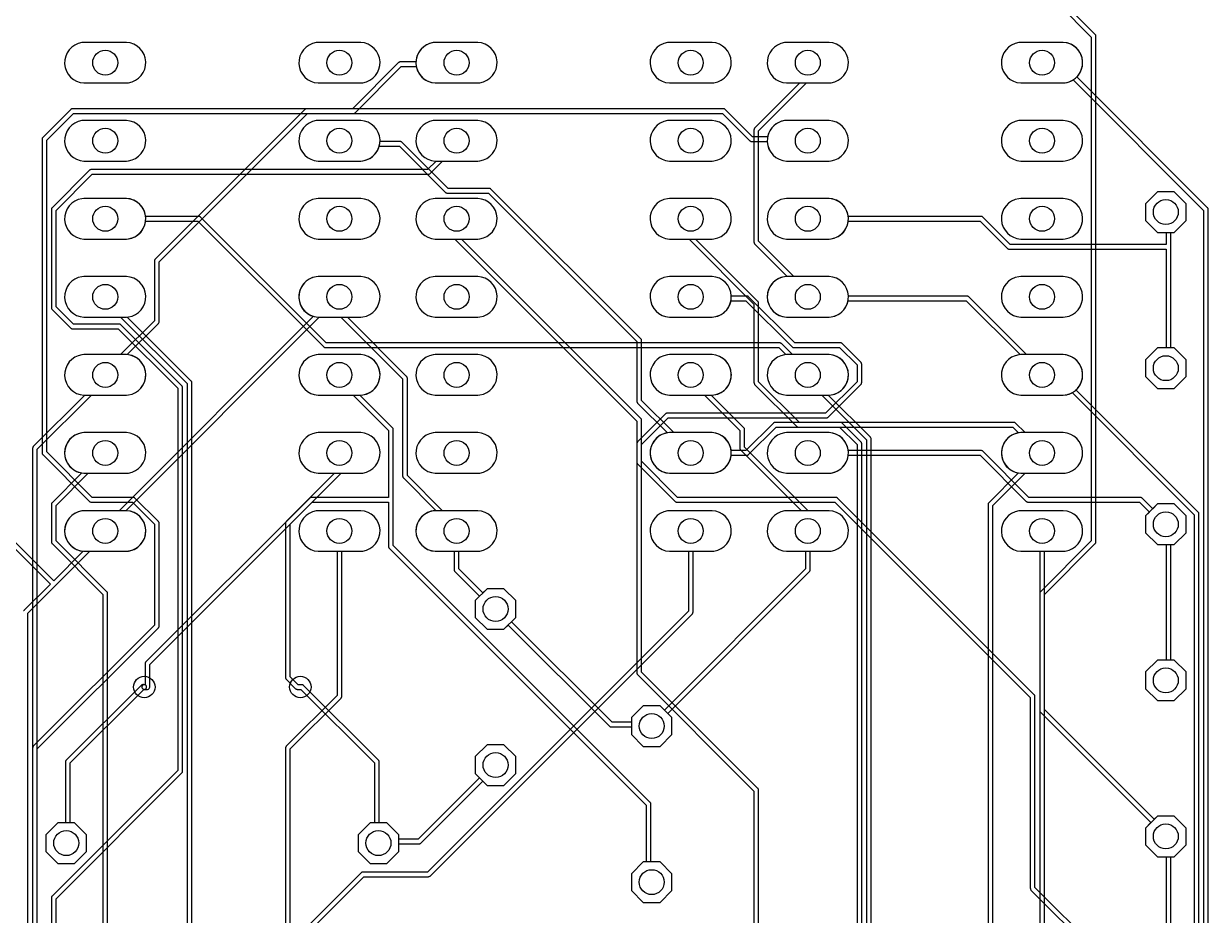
# Model space of a CAD drawing. Header units: millimetres. Extents: x 0 to 100, y 0 to 80.
# Drawn here: x 20.21 to 58.75, y 19.24 to 48.26 of the extents above; entities that cross this region are included whole.
import ezdxf

# ---------------------------------------------------------------- set-up
doc = ezdxf.new("R2010")
doc.units = ezdxf.units.MM

msp = doc.modelspace()

# ---------------------------------------------------------------- linework, layer by layer
at = {"layer": '16_copper'}
for points in [[(53.893, 48.87), (54.94, 47.822), (54.94, 31.426), (53.286, 29.772), (53.281, 29.765), (53.276, 29.759, 0.087651), (53.266, 29.734), (53.265, 29.727), (53.264, 29.718), (53.264, 18.44)], [(53.416, 18.44), (53.416, 29.686), (55.07, 31.341), (55.075, 31.347), (55.081, 31.354, 0.087651), (55.091, 31.378), (55.091, 31.386), (55.093, 31.394), (55.093, 47.854), (55.091, 47.862), (55.091, 47.87, 0.087654), (55.08, 47.895), (55.076, 47.901), (55.07, 47.907), (54.101, 48.877)], [(20.65, 15.576), (20.65, 34.411), (22.409, 36.17), (23.553, 36.17), (23.617, 36.176, 0.862605), (23.617, 37.484), (23.575, 37.488), (24.59, 38.503), (24.595, 38.51), (24.601, 38.517, 0.087651), (24.611, 38.541), (24.611, 38.549), (24.613, 38.557), (24.613, 40.507), (29.445, 45.339), (42.945, 45.339), (43.837, 44.447), (43.844, 44.442), (43.851, 44.436, 0.087651), (43.875, 44.426), (43.883, 44.426), (43.891, 44.425), (44.399, 44.425), (44.399, 44.418, 0.385742), (45.027, 43.79), (46.413, 43.79), (46.477, 43.796, 0.906346), (46.413, 45.11), (45.027, 45.11), (44.963, 45.104, 0.303347), (44.418, 44.611), (44.412, 44.577), (43.923, 44.577), (43.031, 45.469), (43.024, 45.474), (43.017, 45.48, 0.087651), (42.993, 45.49), (42.985, 45.49), (42.977, 45.491), (29.413, 45.491), (29.405, 45.49), (29.396, 45.49, 0.087654), (29.372, 45.479), (29.366, 45.474), (29.359, 45.469), (24.483, 40.592), (24.477, 40.585), (24.472, 40.579, 0.087651), (24.462, 40.554), (24.461, 40.547), (24.46, 40.538), (24.46, 38.589), (23.362, 37.49), (22.167, 37.49), (22.103, 37.484, 0.906346), (22.167, 36.17), (22.193, 36.17), (20.52, 34.496), (20.515, 34.489), (20.51, 34.483, 0.087651), (20.5, 34.458), (20.499, 34.451), (20.498, 34.442), (20.498, 15.545)], [(44.12, 16.948), (44.12, 23.317), (44.119, 23.326), (44.118, 23.334, 0.087654), (44.108, 23.359), (44.103, 23.364), (44.097, 23.371), (40.31, 27.159), (40.31, 35.357), (40.309, 35.365), (40.308, 35.374, 0.087654), (40.298, 35.398), (40.293, 35.404), (40.287, 35.411), (34.449, 41.25), (34.983, 41.25), (35.047, 41.256, 0.906346), (34.983, 42.57), (33.597, 42.57), (33.533, 42.564, 0.906346), (33.597, 41.25), (34.234, 41.25), (34.236, 41.247), (40.157, 35.325), (40.157, 27.127), (40.159, 27.119), (40.159, 27.11, 0.087654), (40.17, 27.086), (40.174, 27.08), (40.18, 27.073), (43.967, 23.286), (43.967, 16.916)], [(47.473, 14.478), (47.473, 34.595), (47.471, 34.603), (47.471, 34.612, 0.087654), (47.46, 34.636), (47.456, 34.642), (47.45, 34.649), (46.841, 35.258), (46.834, 35.263), (46.827, 35.269, 0.087651), (46.803, 35.279), (46.795, 35.279), (46.787, 35.281), (45.447, 35.281), (44.12, 36.608), (44.12, 39.167), (44.119, 39.175), (44.118, 39.184, 0.087654), (44.108, 39.208), (44.103, 39.214), (44.097, 39.221), (42.069, 41.25), (42.603, 41.25), (42.667, 41.256, 0.906346), (42.603, 42.57), (41.217, 42.57), (41.153, 42.564, 0.906346), (41.217, 41.25), (41.854, 41.25), (41.856, 41.247), (43.967, 39.135), (43.967, 36.576), (43.969, 36.568), (43.969, 36.559, 0.087654), (43.98, 36.535), (43.984, 36.529), (43.99, 36.522), (45.361, 35.151), (45.368, 35.145), (45.375, 35.14, 0.087651), (45.399, 35.13), (45.407, 35.129), (45.415, 35.128), (46.755, 35.128), (47.32, 34.563), (47.32, 14.51)], [(47.777, 18.929), (47.777, 34.747), (47.776, 34.756), (47.776, 34.764, 0.087654), (47.765, 34.789), (47.76, 34.794), (47.755, 34.801), (46.387, 36.17), (46.413, 36.17, 0.952079), (46.413, 37.49), (45.027, 37.49), (44.963, 37.484, 0.906346), (45.027, 36.17), (46.171, 36.17), (47.625, 34.716), (47.625, 18.898)], [(22.936, 18.44), (22.936, 29.718), (22.935, 29.726), (22.934, 29.735, 0.087654), (22.924, 29.759), (22.919, 29.765), (22.914, 29.772), (21.26, 31.426), (21.26, 32.582), (22.307, 33.63), (23.553, 33.63), (23.617, 33.636, 0.906346), (23.553, 34.95), (22.167, 34.95), (22.103, 34.944, 0.860152), (22.099, 33.637), (21.13, 32.667), (21.125, 32.661), (21.119, 32.654, 0.087651), (21.109, 32.63), (21.109, 32.622), (21.107, 32.614), (21.107, 31.394), (21.109, 31.386), (21.109, 31.378, 0.087654), (21.12, 31.353), (21.124, 31.347), (21.13, 31.341), (22.784, 29.686), (22.784, 18.44)], [(51.74, 17.558), (51.74, 32.582), (52.787, 33.63), (54.033, 33.63), (54.097, 33.636, 0.906346), (54.033, 34.95), (52.647, 34.95), (52.583, 34.944, 0.860152), (52.579, 33.637), (51.61, 32.667), (51.605, 32.661), (51.599, 32.654, 0.087651), (51.589, 32.63), (51.589, 32.622), (51.587, 32.614), (51.587, 17.526)], [(28.88, 17.558), (28.88, 24.657), (30.534, 26.311), (30.539, 26.318), (30.544, 26.325, 0.087651), (30.554, 26.349), (30.555, 26.357), (30.556, 26.365), (30.556, 31.09), (31.173, 31.09), (31.237, 31.096, 0.906346), (31.173, 32.41), (29.787, 32.41), (29.723, 32.404, 0.906346), (29.787, 31.09), (30.404, 31.09), (30.404, 26.397), (28.75, 24.743), (28.745, 24.736), (28.739, 24.729, 0.087651), (28.729, 24.705), (28.729, 24.697), (28.727, 24.689), (28.727, 17.526)]]:
    msp.add_lwpolyline(points, format="xyb", dxfattribs=at)
for points in [[(23.617, 46.336, 0.906346), (23.553, 47.65), (22.167, 47.65), (22.103, 47.644, 0.906346), (22.167, 46.33), (23.553, 46.33)], [(31.237, 46.336, 0.906346), (31.173, 47.65), (29.787, 47.65), (29.723, 47.644, 0.906346), (29.787, 46.33), (31.173, 46.33)], [(35.047, 46.336, 0.906346), (34.983, 47.65), (33.597, 47.65), (33.533, 47.644, 0.906346), (33.597, 46.33), (34.983, 46.33)], [(42.667, 46.336, 0.906346), (42.603, 47.65), (41.217, 47.65), (41.153, 47.644, 0.906346), (41.217, 46.33), (42.603, 46.33)], [(46.477, 46.336, 0.906346), (46.413, 47.65), (45.027, 47.65), (44.963, 47.644, 0.906346), (45.027, 46.33), (46.413, 46.33)], [(54.097, 46.336, 0.906346), (54.033, 47.65), (52.647, 47.65), (52.583, 47.644, 0.906346), (52.647, 46.33), (54.033, 46.33)], [(23.617, 43.796, 0.906346), (23.553, 45.11), (22.167, 45.11), (22.103, 45.104, 0.906346), (22.167, 43.79), (23.553, 43.79)], [(42.667, 33.636, 0.906346), (42.603, 34.95), (41.357, 34.95), (40.31, 35.998), (40.31, 37.948), (40.309, 37.956), (40.308, 37.964, 0.087654), (40.298, 37.989), (40.293, 37.995), (40.287, 38.001), (35.411, 42.878), (35.404, 42.883), (35.397, 42.889, 0.087651), (35.373, 42.899), (35.365, 42.899), (35.357, 42.901), (34.017, 42.901), (32.515, 44.402), (32.508, 44.407), (32.502, 44.413, 0.087651), (32.477, 44.423), (32.47, 44.423), (32.461, 44.425), (31.801, 44.425), (31.801, 44.482, 0.385742), (31.173, 45.11), (29.787, 45.11), (29.723, 45.104, 0.906346), (29.787, 43.79), (31.173, 43.79), (31.237, 43.796, 0.276737), (31.763, 44.227), (31.777, 44.272), (32.43, 44.272), (33.931, 42.771), (33.938, 42.765), (33.945, 42.76, 0.087651), (33.969, 42.75), (33.977, 42.749), (33.985, 42.748), (35.325, 42.748), (40.157, 37.916), (40.157, 35.966), (40.159, 35.958), (40.159, 35.95, 0.087654), (40.17, 35.925), (40.174, 35.919), (40.18, 35.913), (41.149, 34.943), (41.089, 34.931, 0.862607), (41.217, 33.63), (42.603, 33.63)], [(35.047, 43.796, 0.906346), (34.983, 45.11), (33.597, 45.11), (33.533, 45.104, 0.906346), (33.597, 43.79), (34.983, 43.79)], [(42.667, 43.796, 0.906346), (42.603, 45.11), (41.217, 45.11), (41.153, 45.104, 0.906346), (41.217, 43.79), (42.603, 43.79)], [(54.097, 43.796, 0.906346), (54.033, 45.11), (52.647, 45.11), (52.583, 45.104, 0.906346), (52.647, 43.79), (54.033, 43.79)], [(23.617, 41.256, 0.906346), (23.553, 42.57), (22.167, 42.57), (22.103, 42.564, 0.906346), (22.167, 41.25), (23.553, 41.25)], [(31.237, 41.256, 0.906346), (31.173, 42.57), (29.787, 42.57), (29.723, 42.564, 0.906346), (29.787, 41.25), (31.173, 41.25)], [(46.477, 41.256, 0.906346), (46.413, 42.57), (45.027, 42.57), (44.963, 42.564, 0.906346), (45.027, 41.25), (46.413, 41.25)], [(54.097, 41.256, 0.906346), (54.033, 42.57), (52.647, 42.57), (52.583, 42.564, 0.906346), (52.647, 41.25), (54.033, 41.25)], [(23.617, 31.096, 0.906346), (23.553, 32.41), (23.527, 32.41), (29.826, 38.71), (30.525, 38.71), (32.537, 36.697), (32.537, 33.528), (32.539, 33.52), (32.539, 33.511, 0.087654), (32.55, 33.487), (32.554, 33.481), (32.56, 33.474), (33.623, 32.41), (33.597, 32.41, 0.952079), (33.597, 31.09), (34.983, 31.09), (35.047, 31.096, 0.906346), (34.983, 32.41), (33.839, 32.41), (32.69, 33.56), (32.69, 36.728), (32.689, 36.737), (32.688, 36.745, 0.087654), (32.678, 36.77), (32.673, 36.775), (32.667, 36.782), (30.74, 38.71), (31.173, 38.71), (31.237, 38.716, 0.906346), (31.173, 40.03), (29.787, 40.03), (29.723, 40.024, 0.780408), (29.597, 38.747), (29.636, 38.736), (23.311, 32.41), (22.167, 32.41), (22.103, 32.404, 0.906346), (22.167, 31.09), (23.553, 31.09)], [(23.617, 38.716, 0.906346), (23.553, 40.03), (22.167, 40.03), (22.103, 40.024, 0.906346), (22.167, 38.71), (23.553, 38.71)], [(35.047, 38.716, 0.906346), (34.983, 40.03), (33.597, 40.03), (33.533, 40.024, 0.906346), (33.597, 38.71), (34.983, 38.71)], [(42.667, 38.716, 0.906346), (42.603, 40.03), (41.217, 40.03), (41.153, 40.024, 0.906346), (41.217, 38.71), (42.603, 38.71)], [(46.477, 38.716, 0.906346), (46.413, 40.03), (45.027, 40.03), (44.963, 40.024, 0.906346), (45.027, 38.71), (46.413, 38.71)], [(54.097, 38.716, 0.906346), (54.033, 40.03), (52.647, 40.03), (52.583, 40.024, 0.906346), (52.647, 38.71), (54.033, 38.71)], [(32.231, 35.06), (32.231, 35.069, 0.087654), (32.22, 35.093), (32.216, 35.099), (32.21, 35.106), (31.147, 36.17), (31.173, 36.17, 0.952079), (31.173, 37.49), (29.787, 37.49), (29.723, 37.484, 0.906346), (29.787, 36.17), (30.931, 36.17), (32.08, 35.02), (32.08, 32.842), (29.566, 32.842), (29.557, 32.841), (29.549, 32.84, 0.087654), (29.524, 32.83), (29.519, 32.825), (29.512, 32.82), (24.178, 27.486), (24.173, 27.479), (24.167, 27.473, 0.087651), (24.157, 27.448), (24.157, 27.441), (24.155, 27.432), (24.155, 26.746), (24.13, 26.746, 0.871067), (24.109, 26.597), (24.13, 26.594), (24.232, 26.594), (24.237, 26.595, 0.392588), (24.308, 26.67), (24.308, 27.4), (29.597, 32.69), (32.08, 32.69), (32.08, 31.242), (32.081, 31.234), (32.082, 31.225, 0.087654), (32.092, 31.201), (32.097, 31.195), (32.103, 31.188), (40.462, 22.828), (40.462, 20.98), (40.366, 20.98), (39.98, 20.594), (39.98, 20.046), (40.366, 19.66), (40.914, 19.66), (41.3, 20.046), (41.3, 20.594), (40.914, 20.98), (40.615, 20.98), (40.615, 22.86), (40.613, 22.868), (40.613, 22.877, 0.087654), (40.602, 22.901), (40.598, 22.907), (40.592, 22.914), (32.233, 31.274), (32.233, 35.052)], [(35.047, 36.176, 0.906346), (34.983, 37.49), (33.597, 37.49), (33.533, 37.484, 0.906346), (33.597, 36.17), (34.983, 36.17)], [(46.477, 31.096, 0.906346), (46.413, 32.41), (45.726, 32.41), (43.663, 34.474), (43.663, 35.052), (43.661, 35.06), (43.661, 35.069, 0.087654), (43.65, 35.093), (43.646, 35.099), (43.64, 35.106), (42.577, 36.17), (42.603, 36.17, 0.952079), (42.603, 37.49), (41.217, 37.49), (41.153, 37.484, 0.906346), (41.217, 36.17), (42.361, 36.17), (43.51, 35.02), (43.51, 34.442), (43.511, 34.434), (43.512, 34.426, 0.087654), (43.522, 34.401), (43.527, 34.395), (43.533, 34.389), (45.511, 32.41), (45.027, 32.41), (44.963, 32.404, 0.906346), (45.027, 31.09), (46.413, 31.09)], [(54.097, 36.176, 0.906346), (54.033, 37.49), (52.647, 37.49), (52.583, 37.484, 0.906346), (52.647, 36.17), (54.033, 36.17)], [(31.237, 33.636, 0.906346), (31.173, 34.95), (29.787, 34.95), (29.723, 34.944, 0.906346), (29.787, 33.63), (31.173, 33.63)], [(35.047, 33.636, 0.906346), (34.983, 34.95), (33.597, 34.95), (33.533, 34.944, 0.906346), (33.597, 33.63), (34.983, 33.63)], [(46.477, 33.636, 0.906346), (46.413, 34.95), (45.027, 34.95), (44.963, 34.944, 0.906346), (45.027, 33.63), (46.413, 33.63)], [(42.667, 31.096, 0.906346), (42.603, 32.41), (41.217, 32.41), (41.153, 32.404, 0.906346), (41.217, 31.09), (42.603, 31.09)], [(54.097, 31.096, 0.906346), (54.033, 32.41), (52.647, 32.41), (52.583, 32.404, 0.906346), (52.647, 31.09), (54.033, 31.09)], [(41.3, 25.126), (41.3, 25.674), (40.914, 26.06), (40.366, 26.06), (39.98, 25.674), (39.98, 25.527), (39.351, 25.527), (36.081, 28.797), (36.22, 28.936), (36.22, 29.484), (35.834, 29.87), (35.286, 29.87), (34.9, 29.484), (34.9, 28.936), (35.286, 28.55), (35.834, 28.55), (35.973, 28.689), (39.265, 25.397), (39.272, 25.392), (39.279, 25.386, 0.087651), (39.303, 25.376), (39.311, 25.376), (39.319, 25.375), (39.98, 25.375), (39.98, 25.126), (40.366, 24.74), (40.914, 24.74)]]:
    msp.add_lwpolyline(points, format="xyb", close=True, dxfattribs=at)
for points in [[(58.028, 41.854), (58.028, 42.401), (57.641, 42.788), (57.094, 42.788), (56.708, 42.401), (56.708, 41.854), (57.094, 41.468), (57.641, 41.468)], [(58.028, 36.774), (58.028, 37.321), (57.641, 37.708), (57.094, 37.708), (56.708, 37.321), (56.708, 36.774), (57.094, 36.388), (57.641, 36.388)], [(58.028, 31.694), (58.028, 32.241), (57.641, 32.628), (57.094, 32.628), (56.708, 32.241), (56.708, 31.694), (57.094, 31.308), (57.641, 31.308)], [(58.028, 26.614), (58.028, 27.161), (57.641, 27.548), (57.094, 27.548), (56.708, 27.161), (56.708, 26.614), (57.094, 26.228), (57.641, 26.228)], [(36.22, 23.856), (36.22, 24.404), (35.834, 24.79), (35.286, 24.79), (34.9, 24.404), (34.9, 23.856), (35.286, 23.47), (35.834, 23.47)], [(58.028, 21.534), (58.028, 22.081), (57.641, 22.468), (57.094, 22.468), (56.708, 22.081), (56.708, 21.534), (57.094, 21.148), (57.641, 21.148)], [(22.25, 21.316), (22.25, 21.864), (21.864, 22.25), (21.316, 22.25), (20.93, 21.864), (20.93, 21.316), (21.316, 20.93), (21.864, 20.93)], [(32.41, 21.316), (32.41, 21.864), (32.024, 22.25), (31.476, 22.25), (31.09, 21.864), (31.09, 21.316), (31.476, 20.93), (32.024, 20.93)]]:
    msp.add_lwpolyline(points, close=True, dxfattribs=at)
at = {"layer": '1_copper'}
for points in [[(20.65, 9.938), (20.65, 24.657), (24.59, 28.597), (24.595, 28.604), (24.601, 28.611, 0.087651), (24.611, 28.635), (24.611, 28.643), (24.613, 28.651), (24.613, 32.004), (24.611, 32.012), (24.611, 32.021, 0.087654), (24.6, 32.045), (24.596, 32.051), (24.59, 32.058), (23.828, 32.82), (23.821, 32.825), (23.815, 32.83, 0.087651), (23.79, 32.84), (23.783, 32.841), (23.774, 32.842), (22.434, 32.842), (20.955, 34.322), (20.955, 44.469), (21.825, 45.339), (30.937, 45.339), (30.946, 45.34), (30.954, 45.341, 0.087654), (30.979, 45.351), (30.984, 45.356), (30.991, 45.361), (32.493, 46.863), (32.982, 46.863), (32.988, 46.829, 0.330356), (33.597, 46.33), (34.983, 46.33), (35.047, 46.336, 0.906346), (34.983, 47.65), (33.597, 47.65), (33.533, 47.644, 0.357805), (32.969, 47.022), (32.969, 47.015), (32.461, 47.015), (32.453, 47.014), (32.444, 47.014, 0.087654), (32.42, 47.003), (32.414, 46.998), (32.407, 46.993), (30.906, 45.491), (21.793, 45.491), (21.785, 45.49), (21.776, 45.49, 0.087654), (21.752, 45.479), (21.746, 45.474), (21.739, 45.469), (20.825, 44.555), (20.82, 44.548), (20.814, 44.541, 0.087651), (20.804, 44.517), (20.804, 44.509), (20.803, 44.501), (20.803, 34.29), (20.804, 34.282), (20.804, 34.273, 0.087654), (20.815, 34.249), (20.82, 34.243), (20.825, 34.236), (22.349, 32.712), (22.356, 32.707), (22.362, 32.702, 0.087651), (22.387, 32.692), (22.394, 32.691), (22.403, 32.69), (23.743, 32.69), (24.46, 31.972), (24.46, 28.683), (20.52, 24.743), (20.515, 24.736), (20.51, 24.729, 0.087651), (20.5, 24.705), (20.499, 24.697), (20.498, 24.689), (20.498, 9.906)], [(58.445, 11.278), (58.445, 32.309), (58.444, 32.317), (58.444, 32.326, 0.087654), (58.433, 32.35), (58.428, 32.356), (58.423, 32.363), (54.445, 36.341), (54.49, 36.386, 0.633242), (54.033, 37.49), (52.838, 37.49), (50.955, 39.373), (50.949, 39.378), (50.942, 39.384, 0.087651), (50.918, 39.394), (50.91, 39.394), (50.902, 39.395), (47.041, 39.395), (47.041, 39.402, 0.385742), (46.413, 40.03), (45.269, 40.03), (44.12, 41.18), (44.12, 44.774), (45.675, 46.33), (46.413, 46.33), (46.477, 46.336, 0.906346), (46.413, 47.65), (45.027, 47.65), (44.963, 47.644, 0.906346), (45.027, 46.33), (45.46, 46.33), (43.99, 44.859), (43.985, 44.853), (43.979, 44.846, 0.087651), (43.969, 44.822), (43.969, 44.814), (43.967, 44.806), (43.967, 41.148), (43.969, 41.14), (43.969, 41.131, 0.087654), (43.98, 41.107), (43.984, 41.101), (43.99, 41.094), (45.053, 40.03), (45.027, 40.03, 0.952079), (45.027, 38.71), (46.413, 38.71), (46.477, 38.716, 0.303347), (47.022, 39.209), (47.028, 39.243), (50.87, 39.243), (52.625, 37.488), (52.583, 37.484, 0.906346), (52.647, 36.17), (54.033, 36.17), (54.097, 36.176, 0.073764), (54.283, 36.232), (54.319, 36.251), (58.293, 32.277), (58.293, 11.309)], [(58.75, 10.973), (58.75, 42.215), (58.749, 42.223), (58.748, 42.232, 0.087654), (58.738, 42.256), (58.733, 42.262), (58.728, 42.269), (54.47, 46.526), (54.49, 46.546, 0.633242), (54.033, 47.65), (52.647, 47.65), (52.583, 47.644, 0.906346), (52.647, 46.33), (54.033, 46.33), (54.097, 46.336, 0.09849), (54.34, 46.423), (54.351, 46.43), (58.598, 42.183), (58.598, 11.004)], [(5.433, 45.666), (21.076, 30.023), (20.215, 29.162), (20.21, 29.155), (20.205, 29.149, 0.087651)], [(20.345, 5.67), (20.345, 29.077), (22.358, 31.09), (23.553, 31.09, 0.952079), (23.553, 32.41), (22.167, 32.41), (22.103, 32.404, 0.862605), (22.103, 31.096), (22.145, 31.092), (21.184, 30.131), (5.563, 45.752)], [(21.26, 12.376), (21.26, 19.78), (25.352, 23.873), (25.357, 23.88), (25.363, 23.886, 0.087651), (25.373, 23.911), (25.373, 23.918), (25.375, 23.927), (25.375, 36.424), (25.373, 36.432), (25.373, 36.44, 0.087654), (25.362, 36.465), (25.358, 36.471), (25.352, 36.477), (23.371, 38.459), (23.364, 38.464), (23.358, 38.469, 0.087651), (23.333, 38.479), (23.326, 38.48), (23.317, 38.481), (21.825, 38.481), (21.26, 39.046), (21.26, 42.183), (22.434, 43.358), (33.376, 43.358), (33.384, 43.359), (33.392, 43.36, 0.087654), (33.417, 43.37), (33.423, 43.375), (33.429, 43.38), (33.839, 43.79), (34.983, 43.79), (35.047, 43.796, 0.906346), (34.983, 45.11), (33.597, 45.11), (33.533, 45.104, 0.906346), (33.597, 43.79), (33.623, 43.79), (33.344, 43.51), (22.403, 43.51), (22.394, 43.509), (22.386, 43.508, 0.087654), (22.361, 43.498), (22.356, 43.493), (22.349, 43.488), (21.13, 42.269), (21.125, 42.262), (21.119, 42.255, 0.087651), (21.109, 42.231), (21.109, 42.223), (21.107, 42.215), (21.107, 39.014), (21.109, 39.006), (21.109, 38.998, 0.087654), (21.12, 38.973), (21.124, 38.967), (21.13, 38.961), (21.739, 38.351), (21.746, 38.346), (21.753, 38.34, 0.087651), (21.777, 38.33), (21.785, 38.33), (21.793, 38.329), (23.286, 38.329), (25.222, 36.392), (25.222, 23.958), (21.13, 19.866), (21.125, 19.859), (21.119, 19.853, 0.087651), (21.109, 19.828), (21.109, 19.821), (21.107, 19.812), (21.107, 12.344)], [(25.679, 18.593), (25.679, 36.576), (25.678, 36.584), (25.678, 36.593, 0.087654), (25.667, 36.617), (25.662, 36.623), (25.657, 36.63), (23.575, 38.712), (23.617, 38.716, 0.906346), (23.553, 40.03), (22.167, 40.03), (22.103, 40.024, 0.906346), (22.167, 38.71), (23.362, 38.71), (25.527, 36.544), (25.527, 18.624)], [(55.07, 18.189), (53.111, 20.148), (53.111, 26.365), (53.11, 26.374), (53.11, 26.382, 0.087654), (53.099, 26.407), (53.094, 26.412), (53.089, 26.419), (46.688, 32.82), (46.681, 32.825), (46.675, 32.83, 0.087651), (46.65, 32.84), (46.643, 32.841), (46.634, 32.842), (41.484, 32.842), (40.31, 34.017), (40.31, 34.563), (41.18, 35.433), (46.33, 35.433), (46.338, 35.434), (46.346, 35.435, 0.087654), (46.371, 35.445), (46.377, 35.45), (46.383, 35.455), (47.45, 36.522), (47.455, 36.529), (47.461, 36.535, 0.087651), (47.471, 36.56), (47.471, 36.567), (47.473, 36.576), (47.473, 37.186), (47.471, 37.194), (47.471, 37.202, 0.087654), (47.46, 37.227), (47.456, 37.233), (47.45, 37.239), (46.841, 37.849), (46.834, 37.854), (46.827, 37.86, 0.087651), (46.803, 37.87), (46.795, 37.87), (46.787, 37.871), (45.294, 37.871), (43.793, 39.373), (43.786, 39.378), (43.779, 39.384, 0.087651), (43.755, 39.394), (43.747, 39.394), (43.739, 39.395), (43.231, 39.395), (43.231, 39.402, 0.385742), (42.603, 40.03), (41.217, 40.03), (41.153, 40.024, 0.906346), (41.217, 38.71), (42.603, 38.71), (42.667, 38.716, 0.303347), (43.212, 39.209), (43.218, 39.243), (43.707, 39.243), (45.209, 37.741), (45.216, 37.736), (45.222, 37.731, 0.087651), (45.247, 37.721), (45.254, 37.72), (45.263, 37.719), (46.755, 37.719), (47.32, 37.154), (47.32, 36.608), (46.298, 35.585), (41.148, 35.585), (41.14, 35.584), (41.131, 35.584, 0.087654), (41.107, 35.573), (41.101, 35.568), (41.094, 35.563), (40.18, 34.649), (40.175, 34.642), (40.169, 34.635, 0.087651), (40.159, 34.611), (40.159, 34.603), (40.157, 34.595), (40.157, 33.985), (40.159, 33.977), (40.159, 33.968, 0.087654), (40.17, 33.944), (40.174, 33.938), (40.18, 33.931), (41.399, 32.712), (41.406, 32.707), (41.412, 32.702, 0.087651), (41.437, 32.692), (41.444, 32.691), (41.453, 32.69), (46.603, 32.69), (52.959, 26.334), (52.959, 20.117), (52.96, 20.108), (52.961, 20.1, 0.087654), (52.971, 20.075), (52.976, 20.07), (52.981, 20.063), (54.94, 18.104)], [(23.965, 13.189), (31.274, 20.498), (33.376, 20.498), (33.384, 20.499), (33.392, 20.5, 0.087654), (33.417, 20.51), (33.423, 20.515), (33.429, 20.52), (41.964, 29.055), (41.969, 29.061), (41.974, 29.068, 0.087651), (41.984, 29.092), (41.985, 29.1), (41.986, 29.108), (41.986, 31.09), (42.603, 31.09), (42.667, 31.096, 0.906346), (42.603, 32.41), (41.217, 32.41), (41.153, 32.404, 0.906346), (41.217, 31.09), (41.834, 31.09), (41.834, 29.14), (33.344, 20.65), (31.242, 20.65), (31.234, 20.649), (31.225, 20.648, 0.087654), (31.201, 20.638), (31.195, 20.633), (31.188, 20.628), (23.839, 13.279)], [(57.531, 17.388), (57.531, 21.148), (57.641, 21.148), (58.028, 21.534), (58.028, 22.081), (57.641, 22.468), (57.094, 22.468), (56.991, 22.365), (53.416, 25.94), (53.416, 31.09), (54.033, 31.09), (54.097, 31.096, 0.906346), (54.033, 32.41), (52.647, 32.41), (52.583, 32.404, 0.906346), (52.647, 31.09), (53.264, 31.09), (53.264, 25.908), (53.265, 25.9), (53.266, 25.891, 0.087654), (53.276, 25.867), (53.281, 25.861), (53.286, 25.854), (56.883, 22.257), (56.708, 22.081), (56.708, 21.534), (57.094, 21.148), (57.379, 21.148), (57.379, 17.388)]]:
    msp.add_lwpolyline(points, format="xyb", dxfattribs=at)
for points in [[(23.617, 46.336, 0.906346), (23.553, 47.65), (22.167, 47.65), (22.103, 47.644, 0.906346), (22.167, 46.33), (23.553, 46.33)], [(31.237, 46.336, 0.906346), (31.173, 47.65), (29.787, 47.65), (29.723, 47.644, 0.906346), (29.787, 46.33), (31.173, 46.33)], [(42.667, 46.336, 0.906346), (42.603, 47.65), (41.217, 47.65), (41.153, 47.644, 0.906346), (41.217, 46.33), (42.603, 46.33)], [(23.617, 43.796, 0.906346), (23.553, 45.11), (22.167, 45.11), (22.103, 45.104, 0.906346), (22.167, 43.79), (23.553, 43.79)], [(31.237, 43.796, 0.906346), (31.173, 45.11), (29.787, 45.11), (29.723, 45.104, 0.906346), (29.787, 43.79), (31.173, 43.79)], [(42.667, 43.796, 0.906346), (42.603, 45.11), (41.217, 45.11), (41.153, 45.104, 0.906346), (41.217, 43.79), (42.603, 43.79)], [(46.477, 43.796, 0.906346), (46.413, 45.11), (45.027, 45.11), (44.963, 45.104, 0.906346), (45.027, 43.79), (46.413, 43.79)], [(54.097, 43.796, 0.906346), (54.033, 45.11), (52.647, 45.11), (52.583, 45.104, 0.906346), (52.647, 43.79), (54.033, 43.79)], [(57.641, 41.468), (58.028, 41.854), (58.028, 42.401), (57.641, 42.788), (57.094, 42.788), (56.708, 42.401), (56.708, 41.854), (57.094, 41.468), (57.379, 41.468), (57.379, 41.072), (52.305, 41.072), (51.413, 41.964), (51.406, 41.969), (51.399, 41.974, 0.087651), (51.375, 41.984), (51.367, 41.985), (51.359, 41.986), (47.036, 41.986), (47.034, 42.007, 0.357805), (46.413, 42.57), (45.027, 42.57), (44.963, 42.564, 0.906346), (45.027, 41.25), (46.413, 41.25), (46.477, 41.256, 0.330355), (47.034, 41.813), (47.036, 41.834), (51.327, 41.834), (52.219, 40.942), (52.226, 40.937), (52.233, 40.931, 0.087651), (52.257, 40.921), (52.265, 40.921), (52.273, 40.919), (57.379, 40.919), (57.379, 37.708), (57.094, 37.708), (56.708, 37.321), (56.708, 36.774), (57.094, 36.388), (57.641, 36.388), (58.028, 36.774), (58.028, 37.321), (57.641, 37.708), (57.531, 37.708), (57.531, 41.468)], [(46.477, 36.176, 0.906346), (46.413, 37.49), (45.218, 37.49), (44.859, 37.849), (44.853, 37.854), (44.846, 37.86, 0.087651), (44.822, 37.87), (44.814, 37.87), (44.806, 37.871), (30.054, 37.871), (25.962, 41.964), (25.955, 41.969), (25.949, 41.974, 0.087651), (25.924, 41.984), (25.917, 41.985), (25.908, 41.986), (24.176, 41.986), (24.174, 42.007, 0.357805), (23.553, 42.57), (22.167, 42.57), (22.103, 42.564, 0.906346), (22.167, 41.25), (23.553, 41.25), (23.617, 41.256, 0.330355), (24.174, 41.813), (24.176, 41.834), (25.876, 41.834), (29.969, 37.741), (29.976, 37.736), (29.982, 37.731, 0.087651), (30.007, 37.721), (30.014, 37.72), (30.023, 37.719), (44.774, 37.719), (45.005, 37.488), (44.963, 37.484, 0.906346), (45.027, 36.17), (46.413, 36.17)], [(31.237, 41.256, 0.906346), (31.173, 42.57), (29.787, 42.57), (29.723, 42.564, 0.906346), (29.787, 41.25), (31.173, 41.25)], [(35.047, 41.256, 0.906346), (34.983, 42.57), (33.597, 42.57), (33.533, 42.564, 0.906346), (33.597, 41.25), (34.983, 41.25)], [(42.667, 41.256, 0.906346), (42.603, 42.57), (41.217, 42.57), (41.153, 42.564, 0.906346), (41.217, 41.25), (42.603, 41.25)], [(54.097, 41.256, 0.906346), (54.033, 42.57), (52.647, 42.57), (52.583, 42.564, 0.906346), (52.647, 41.25), (54.033, 41.25)], [(31.237, 38.716, 0.906346), (31.173, 40.03), (29.787, 40.03), (29.723, 40.024, 0.906346), (29.787, 38.71), (31.173, 38.71)], [(35.047, 38.716, 0.906346), (34.983, 40.03), (33.597, 40.03), (33.533, 40.024, 0.906346), (33.597, 38.71), (34.983, 38.71)], [(54.097, 38.716, 0.906346), (54.033, 40.03), (52.647, 40.03), (52.583, 40.024, 0.906346), (52.647, 38.71), (54.033, 38.71)], [(23.617, 36.176, 0.906346), (23.553, 37.49), (22.167, 37.49), (22.103, 37.484, 0.906346), (22.167, 36.17), (23.553, 36.17)], [(31.237, 36.176, 0.906346), (31.173, 37.49), (29.787, 37.49), (29.723, 37.484, 0.906346), (29.787, 36.17), (31.173, 36.17)], [(35.047, 36.176, 0.906346), (34.983, 37.49), (33.597, 37.49), (33.533, 37.484, 0.906346), (33.597, 36.17), (34.983, 36.17)], [(42.667, 36.176, 0.906346), (42.603, 37.49), (41.217, 37.49), (41.153, 37.484, 0.906346), (41.217, 36.17), (42.603, 36.17)], [(42.667, 33.636, 0.330355), (43.224, 34.193), (43.226, 34.214), (43.739, 34.214), (43.747, 34.215), (43.756, 34.216, 0.087654), (43.78, 34.226), (43.786, 34.231), (43.793, 34.236), (44.685, 35.128), (52.394, 35.128), (52.579, 34.943), (52.519, 34.931, 0.862607), (52.647, 33.63), (54.033, 33.63), (54.097, 33.636, 0.906346), (54.033, 34.95), (52.787, 34.95), (52.479, 35.258), (52.473, 35.263), (52.466, 35.269, 0.087651), (52.442, 35.279), (52.434, 35.279), (52.426, 35.281), (44.653, 35.281), (44.645, 35.279), (44.636, 35.279, 0.087654), (44.612, 35.268), (44.606, 35.264), (44.599, 35.258), (43.707, 34.366), (43.226, 34.366), (43.224, 34.387, 0.357805), (42.603, 34.95), (41.217, 34.95), (41.153, 34.944, 0.906346), (41.217, 33.63), (42.603, 33.63)], [(23.617, 33.636, 0.906346), (23.553, 34.95), (22.167, 34.95), (22.103, 34.944, 0.906346), (22.167, 33.63), (23.553, 33.63)], [(28.88, 27.006), (28.88, 31.972), (30.534, 33.627), (30.536, 33.63), (31.173, 33.63), (31.237, 33.636, 0.906346), (31.173, 34.95), (29.787, 34.95), (29.723, 34.944, 0.906346), (29.787, 33.63), (30.321, 33.63), (28.75, 32.058), (28.745, 32.051), (28.739, 32.045, 0.087651), (28.729, 32.02), (28.729, 32.013), (28.727, 32.004), (28.727, 26.975), (28.729, 26.966), (28.729, 26.958, 0.087654), (28.74, 26.933), (28.744, 26.928), (28.75, 26.921), (29.055, 26.616), (29.061, 26.611), (29.068, 26.606, 0.087651), (29.092, 26.596), (29.1, 26.595), (29.108, 26.594), (29.229, 26.594), (31.623, 24.2), (31.623, 22.25), (31.476, 22.25), (31.09, 21.864), (31.09, 21.316), (31.476, 20.93), (32.024, 20.93), (32.41, 21.316), (32.41, 21.565), (33.071, 21.565), (33.079, 21.566), (33.088, 21.566, 0.087654), (33.112, 21.577), (33.118, 21.582), (33.125, 21.587), (35.147, 23.609), (35.286, 23.47), (35.834, 23.47), (36.22, 23.856), (36.22, 24.404), (35.834, 24.79), (35.286, 24.79), (34.9, 24.404), (34.9, 23.856), (35.039, 23.717), (33.039, 21.717), (32.41, 21.717), (32.41, 21.864), (32.024, 22.25), (31.775, 22.25), (31.775, 24.232), (31.774, 24.24), (31.774, 24.248, 0.087654), (31.763, 24.273), (31.758, 24.279), (31.753, 24.285), (29.315, 26.724), (29.308, 26.729), (29.301, 26.734, 0.071785), (29.282, 26.743), (29.279, 26.744), (29.277, 26.744), (29.269, 26.745), (29.261, 26.746), (29.14, 26.746)], [(35.047, 33.636, 0.906346), (34.983, 34.95), (33.597, 34.95), (33.533, 34.944, 0.906346), (33.597, 33.63), (34.983, 33.63)], [(58.028, 26.614), (58.028, 27.161), (57.641, 27.548), (57.531, 27.548), (57.531, 31.308), (57.641, 31.308), (58.028, 31.694), (58.028, 32.241), (57.641, 32.628), (57.094, 32.628), (56.94, 32.474), (56.594, 32.82), (56.587, 32.825), (56.581, 32.83, 0.087651), (56.556, 32.84), (56.549, 32.841), (56.54, 32.842), (52.914, 32.842), (51.413, 34.344), (51.406, 34.349), (51.399, 34.354, 0.087651), (51.375, 34.364), (51.367, 34.365), (51.359, 34.366), (47.036, 34.366), (47.034, 34.387, 0.357805), (46.413, 34.95), (45.027, 34.95), (44.963, 34.944, 0.906346), (45.027, 33.63), (46.413, 33.63), (46.477, 33.636, 0.330355), (47.034, 34.193), (47.036, 34.214), (51.327, 34.214), (52.829, 32.712), (52.836, 32.707), (52.842, 32.702, 0.087651), (52.867, 32.692), (52.874, 32.691), (52.883, 32.69), (56.509, 32.69), (56.832, 32.366), (56.708, 32.241), (56.708, 31.694), (57.094, 31.308), (57.379, 31.308), (57.379, 27.548), (57.094, 27.548), (56.708, 27.161), (56.708, 26.614), (57.094, 26.228), (57.641, 26.228)], [(31.237, 31.096, 0.906346), (31.173, 32.41), (29.787, 32.41), (29.723, 32.404, 0.906346), (29.787, 31.09), (31.173, 31.09)], [(36.22, 28.936), (36.22, 29.484), (35.834, 29.87), (35.286, 29.87), (35.147, 29.731), (34.366, 30.512), (34.366, 31.09), (34.983, 31.09), (35.047, 31.096, 0.906346), (34.983, 32.41), (33.597, 32.41), (33.533, 32.404, 0.906346), (33.597, 31.09), (34.214, 31.09), (34.214, 30.48), (34.215, 30.472), (34.216, 30.463, 0.087654), (34.226, 30.439), (34.231, 30.433), (34.236, 30.426), (35.039, 29.623), (34.9, 29.484), (34.9, 28.936), (35.286, 28.55), (35.834, 28.55)], [(41.3, 25.126), (41.3, 25.674), (41.161, 25.813), (45.774, 30.426), (45.779, 30.433), (45.784, 30.439, 0.087651), (45.794, 30.464), (45.795, 30.471), (45.796, 30.48), (45.796, 31.09), (46.413, 31.09), (46.477, 31.096, 0.906346), (46.413, 32.41), (45.027, 32.41), (44.963, 32.404, 0.906346), (45.027, 31.09), (45.644, 31.09), (45.644, 30.512), (41.053, 25.921), (40.914, 26.06), (40.366, 26.06), (39.98, 25.674), (39.98, 25.126), (40.366, 24.74), (40.914, 24.74)], [(22.25, 21.316), (22.25, 21.864), (21.864, 22.25), (21.717, 22.25), (21.717, 24.2), (24.111, 26.594), (24.13, 26.594), (24.152, 26.597, 0.752248), (24.151, 26.743), (24.13, 26.746, 0.298763), (24.038, 26.734), (24.032, 26.729), (24.025, 26.724), (21.587, 24.285), (21.582, 24.279), (21.576, 24.272, 0.087651), (21.566, 24.248), (21.566, 24.24), (21.565, 24.232), (21.565, 22.25), (21.316, 22.25), (20.93, 21.864), (20.93, 21.316), (21.316, 20.93), (21.864, 20.93)]]:
    msp.add_lwpolyline(points, format="xyb", close=True, dxfattribs=at)
msp.add_lwpolyline([(41.3, 20.046), (41.3, 20.594), (40.914, 20.98), (40.366, 20.98), (39.98, 20.594), (39.98, 20.046), (40.366, 19.66), (40.914, 19.66)], close=True, dxfattribs=at)
at = {"layer": 'drills_PTH'}
for centre, radius in [((22.86, 46.99), 0.406), ((30.48, 46.99), 0.406), ((34.29, 46.99), 0.406), ((41.91, 46.99), 0.406), ((45.72, 46.99), 0.406), ((53.34, 46.99), 0.406), ((22.86, 44.45), 0.406), ((30.48, 44.45), 0.406), ((34.29, 44.45), 0.406), ((41.91, 44.45), 0.406), ((45.72, 44.45), 0.406), ((53.34, 44.45), 0.406), ((57.368, 42.128), 0.406), ((22.86, 41.91), 0.406), ((30.48, 41.91), 0.406), ((34.29, 41.91), 0.406), ((41.91, 41.91), 0.406), ((45.72, 41.91), 0.406), ((53.34, 41.91), 0.406), ((22.86, 39.37), 0.406), ((30.48, 39.37), 0.406), ((34.29, 39.37), 0.406), ((41.91, 39.37), 0.406), ((45.72, 39.37), 0.406), ((53.34, 39.37), 0.406), ((57.368, 37.048), 0.406), ((22.86, 36.83), 0.406), ((30.48, 36.83), 0.406), ((34.29, 36.83), 0.406), ((41.91, 36.83), 0.406), ((45.72, 36.83), 0.406), ((53.34, 36.83), 0.406), ((22.86, 34.29), 0.406), ((30.48, 34.29), 0.406), ((34.29, 34.29), 0.406), ((41.91, 34.29), 0.406), ((45.72, 34.29), 0.406), ((53.34, 34.29), 0.406), ((22.86, 31.75), 0.406), ((30.48, 31.75), 0.406), ((34.29, 31.75), 0.406), ((41.91, 31.75), 0.406), ((45.72, 31.75), 0.406), ((53.34, 31.75), 0.406), ((57.368, 31.968), 0.406), ((35.56, 29.21), 0.406), ((24.13, 26.67), 0.35), ((29.21, 26.67), 0.35), ((57.368, 26.888), 0.406), ((40.64, 25.4), 0.406), ((35.56, 24.13), 0.406), ((21.59, 21.59), 0.406), ((31.75, 21.59), 0.406), ((57.368, 21.808), 0.406), ((40.64, 20.32), 0.406)]:
    msp.add_circle(centre, radius, dxfattribs=at)

doc.saveas('drawing.dxf')
